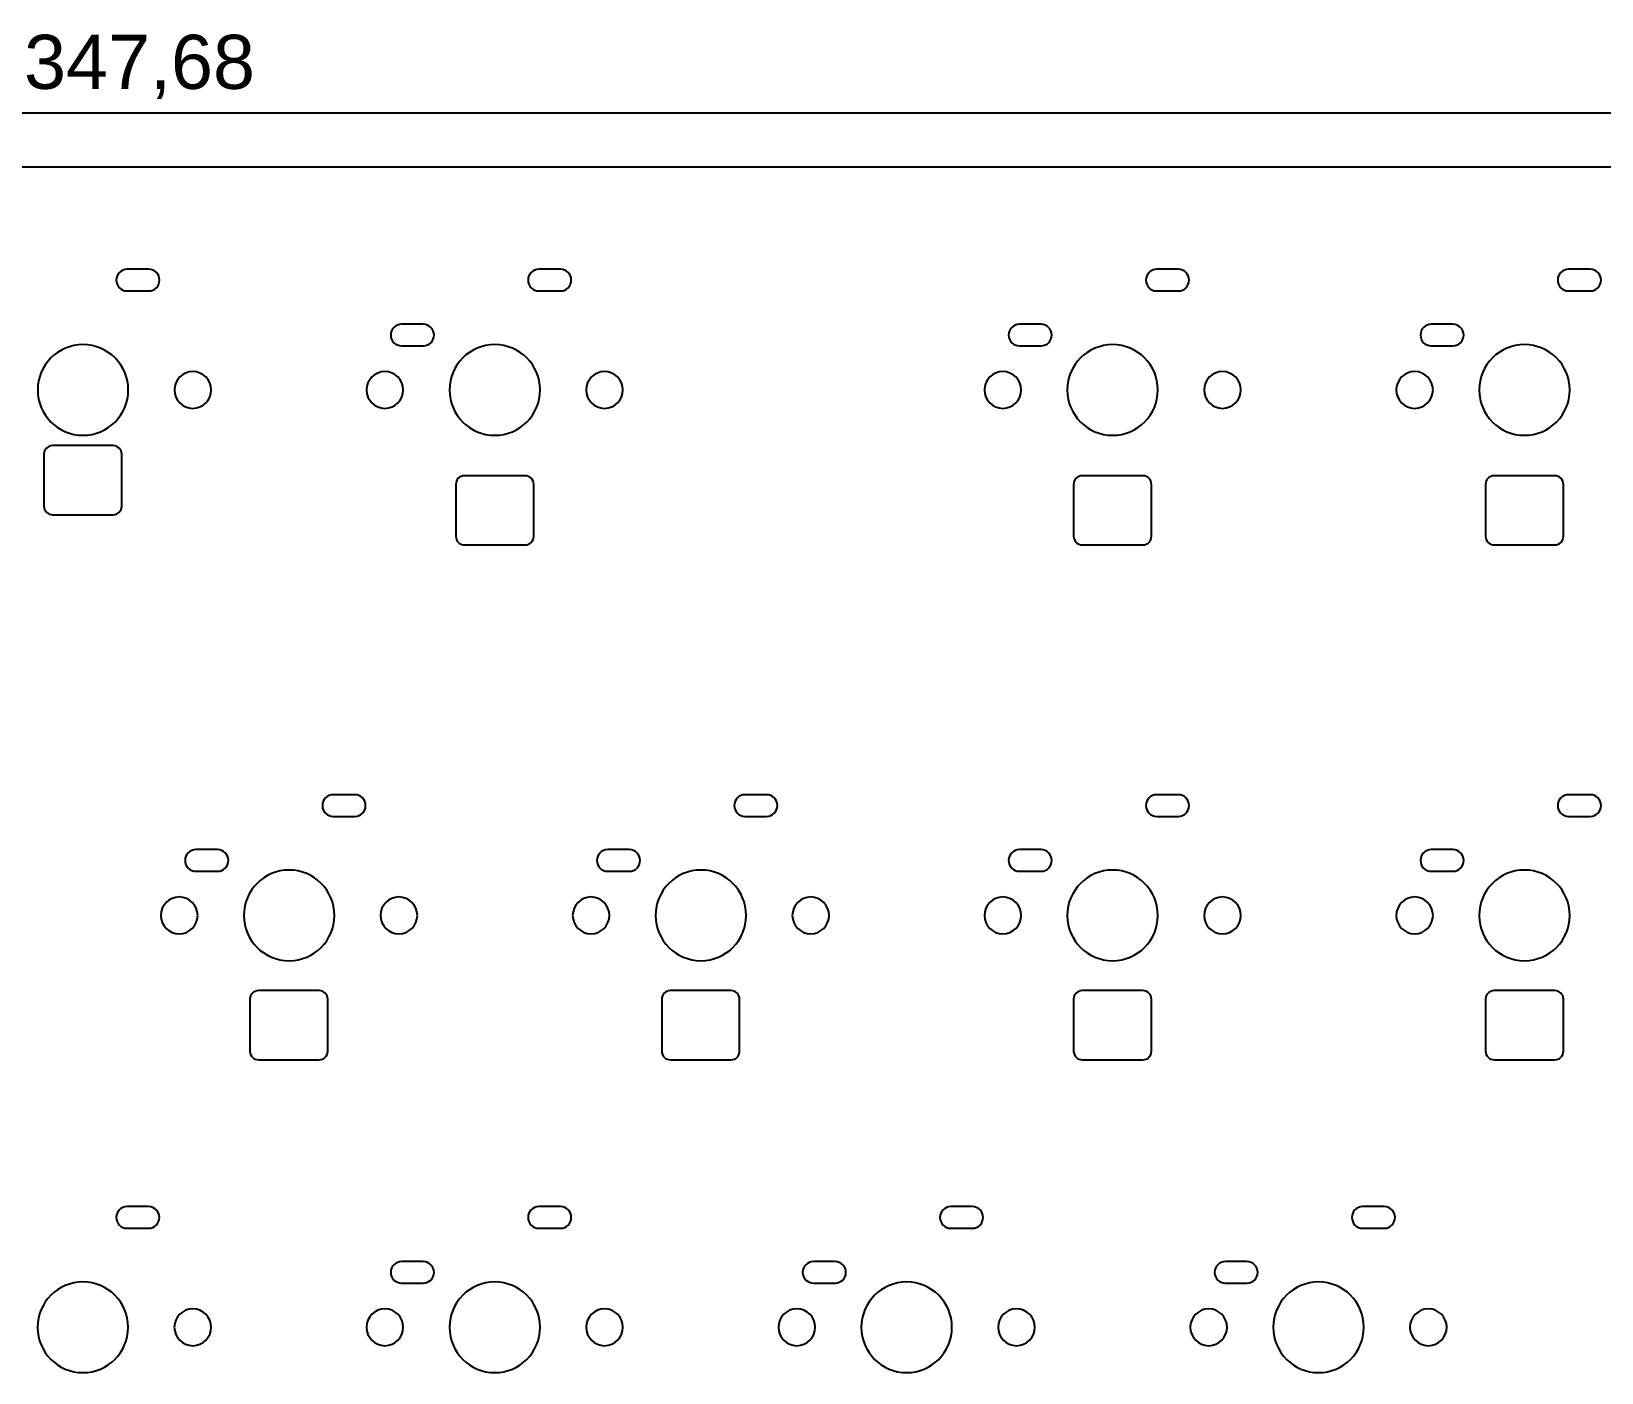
# Model space of a CAD drawing. Header units: millimetres. Extents: x -10 to 348, y -1 to 127.
# Drawn here: x 169.1 to 241.7, y 64.6 to 126.6 of the extents above; entities that cross this region are included whole.
import ezdxf

# ---------------------------------------------------------------- set-up
doc = ezdxf.new("R2010")
doc.units = ezdxf.units.MM
doc.layers.add('Board Outline Layer', color=6, linetype='Continuous', true_color=0xff00ff)
doc.layers.add('IXPE', color=7, linetype='Continuous', true_color=0x9069e9)
doc.styles.get("Standard").update_dxf_attribs({"font": 'arial.ttf'})
doc.dimstyles.new('ISO-25', dxfattribs={"dimtxt": 2.5, "dimasz": 2.5, "dimexe": 1.25, "dimexo": 0.625, "dimtad": 1, "dimtxsty": 'Standard', "dimcen": 2.5, "dimadec": 0, "dimazin": 0, "dimtfac": 1, "dimtmove": 0, "dimatfit": 3, "dimfxl": 1, "dimarcsym": 0})

# ---------------------------------------------------------------- blocks, each defined once
blk = doc.blocks.new('*D1')
at = {"color": 0, "lineweight": -2, "transparency": 16777216}
for p, q in [((0.23, 119.47), (0.23, 124.089)), ((347.907, 119.47), (347.907, 124.089)), ((2.73, 122.839), (345.407, 122.839))]:
    blk.add_line(p, q, dxfattribs=at)
at = {"color": 0, "transparency": 16777216}
for points in [[(2.73, 123.256), (2.73, 122.423), (0.23, 122.839)], [(345.407, 123.256), (345.407, 122.423), (347.907, 122.839)]]:
    blk.add_solid(points, dxfattribs=at)
at = {"layer": 'Defpoints', "color": 0, "transparency": 16777216}
for p in [(347.907, 122.839), (0.23, 118.845), (347.907, 118.845)]:
    blk.add_point(p, dxfattribs=at)
at = {"color": 0, "transparency": 16777216, "insert": (174.069, 124.967), "char_height": 2.5, "attachment_point": 5}
blk.add_mtext('347,68', dxfattribs=at)

msp = doc.modelspace()

# ---------------------------------------------------------------- linework, layer by layer
at = {"layer": 'Board Outline Layer'}
msp.add_line((1.73, 120.345), (346.407, 120.345), dxfattribs=at)
at = {"layer": 'IXPE'}
for p, q in [((174.495, 115.605), (173.495, 115.605)), ((174.495, 115.605), (173.495, 115.605)), ((193.54, 115.605), (192.54, 115.605)), ((193.54, 115.605), (192.54, 115.605)), ((222.115, 115.605), (221.115, 115.605)), ((222.115, 115.605), (221.115, 115.605)), ((241.165, 115.605), (240.165, 115.605)), ((241.165, 115.605), (240.165, 115.605)), ((172.995, 115.105), (172.995, 115.105)), ((172.995, 115.105), (172.995, 115.105)), ((174.995, 115.105), (174.995, 115.105)), ((174.995, 115.105), (174.995, 115.105)), ((192.04, 115.105), (192.04, 115.105)), ((192.04, 115.105), (192.04, 115.105)), ((194.04, 115.105), (194.04, 115.105)), ((194.04, 115.105), (194.04, 115.105)), ((220.615, 115.105), (220.615, 115.105)), ((220.615, 115.105), (220.615, 115.105)), ((222.615, 115.105), (222.615, 115.105)), ((222.615, 115.105), (222.615, 115.105)), ((239.665, 115.105), (239.665, 115.105)), ((239.665, 115.105), (239.665, 115.105)), ((241.665, 115.105), (241.665, 115.105)), ((241.665, 115.105), (241.665, 115.105)), ((173.495, 114.605), (174.495, 114.605)), ((173.495, 114.605), (174.495, 114.605)), ((192.54, 114.605), (193.54, 114.605)), ((192.54, 114.605), (193.54, 114.605)), ((221.115, 114.605), (222.115, 114.605)), ((221.115, 114.605), (222.115, 114.605)), ((240.165, 114.605), (241.165, 114.605)), ((240.165, 114.605), (241.165, 114.605)), ((187.19, 113.065), (186.19, 113.065)), ((187.19, 113.065), (186.19, 113.065)), ((215.765, 113.065), (214.765, 113.065)), ((215.765, 113.065), (214.765, 113.065)), ((234.815, 113.065), (233.815, 113.065)), ((234.815, 113.065), (233.815, 113.065)), ((185.69, 112.565), (185.69, 112.565)), ((185.69, 112.565), (185.69, 112.565)), ((186.19, 112.065), (187.19, 112.065)), ((186.19, 112.065), (187.19, 112.065)), ((187.69, 112.565), (187.69, 112.565)), ((187.69, 112.565), (187.69, 112.565)), ((214.265, 112.565), (214.265, 112.565)), ((214.265, 112.565), (214.265, 112.565)), ((214.765, 112.065), (215.765, 112.065)), ((214.765, 112.065), (215.765, 112.065)), ((216.265, 112.565), (216.265, 112.565)), ((216.265, 112.565), (216.265, 112.565)), ((233.315, 112.565), (233.315, 112.565)), ((233.315, 112.565), (233.315, 112.565)), ((233.815, 112.065), (234.815, 112.065)), ((233.815, 112.065), (234.815, 112.065)), ((235.315, 112.565), (235.315, 112.565)), ((235.315, 112.565), (235.315, 112.565)), ((169.65, 107.055), (169.65, 107.055)), ((169.65, 107.055), (169.65, 104.655)), ((169.65, 107.055), (169.65, 107.055)), ((169.65, 107.055), (169.65, 104.655)), ((172.85, 107.455), (170.05, 107.455)), ((172.85, 107.455), (170.05, 107.455)), ((172.85, 107.455), (172.85, 107.455)), ((172.85, 107.455), (172.85, 107.455)), ((173.25, 104.654), (173.25, 107.055)), ((173.25, 104.654), (173.25, 107.055)), ((191.9, 106.058), (189.1, 106.058)), ((191.9, 106.058), (189.1, 106.058)), ((191.9, 106.058), (191.9, 106.058)), ((191.9, 106.058), (191.9, 106.058)), ((220.475, 106.058), (217.675, 106.058)), ((220.475, 106.058), (217.675, 106.058)), ((220.475, 106.058), (220.475, 106.058)), ((220.475, 106.058), (220.475, 106.058)), ((239.525, 106.058), (236.725, 106.058)), ((239.525, 106.058), (236.725, 106.058)), ((239.525, 106.058), (239.525, 106.058)), ((239.525, 106.058), (239.525, 106.058)), ((188.7, 105.658), (188.7, 105.658)), ((188.7, 105.658), (188.7, 103.258)), ((188.7, 105.658), (188.7, 105.658)), ((188.7, 105.658), (188.7, 103.258)), ((192.3, 103.257), (192.3, 105.658)), ((192.3, 103.257), (192.3, 105.658)), ((217.275, 105.658), (217.275, 105.658)), ((217.275, 105.658), (217.275, 103.258)), ((217.275, 105.658), (217.275, 105.658)), ((217.275, 105.658), (217.275, 103.258)), ((220.875, 103.257), (220.875, 105.658)), ((220.875, 103.257), (220.875, 105.658)), ((236.325, 105.658), (236.325, 105.658)), ((236.325, 105.658), (236.325, 103.258)), ((236.325, 105.658), (236.325, 105.658)), ((236.325, 105.658), (236.325, 103.258)), ((239.925, 103.257), (239.925, 105.658)), ((239.925, 103.257), (239.925, 105.658)), ((170.05, 104.255), (172.85, 104.255)), ((170.05, 104.255), (172.85, 104.255)), ((172.85, 104.255), (172.85, 104.254)), ((172.85, 104.255), (172.85, 104.254)), ((189.1, 102.858), (191.9, 102.858)), ((189.1, 102.858), (191.9, 102.858)), ((191.9, 102.858), (191.9, 102.857)), ((191.9, 102.858), (191.9, 102.857)), ((217.675, 102.858), (220.475, 102.858)), ((217.675, 102.858), (220.475, 102.858)), ((220.475, 102.858), (220.475, 102.857)), ((220.475, 102.858), (220.475, 102.857)), ((236.725, 102.858), (239.525, 102.858)), ((236.725, 102.858), (239.525, 102.858)), ((239.525, 102.858), (239.525, 102.857)), ((239.525, 102.858), (239.525, 102.857)), ((182.528, 90.805), (182.528, 90.805)), ((182.528, 90.805), (182.528, 90.805)), ((184.028, 91.305), (183.028, 91.305)), ((184.028, 91.305), (183.028, 91.305)), ((184.528, 90.805), (184.528, 90.805)), ((184.528, 90.805), (184.528, 90.805)), ((201.573, 90.805), (201.573, 90.805)), ((201.573, 90.805), (201.573, 90.805)), ((203.073, 91.305), (202.073, 91.305)), ((203.073, 91.305), (202.073, 91.305)), ((203.573, 90.805), (203.573, 90.805)), ((203.573, 90.805), (203.573, 90.805)), ((220.615, 90.805), (220.615, 90.805)), ((220.615, 90.805), (220.615, 90.805)), ((222.115, 91.305), (221.115, 91.305)), ((222.115, 91.305), (221.115, 91.305)), ((222.615, 90.805), (222.615, 90.805)), ((222.615, 90.805), (222.615, 90.805)), ((239.665, 90.805), (239.665, 90.805)), ((239.665, 90.805), (239.665, 90.805)), ((241.165, 91.305), (240.165, 91.305)), ((241.165, 91.305), (240.165, 91.305)), ((241.665, 90.805), (241.665, 90.805)), ((241.665, 90.805), (241.665, 90.805)), ((183.028, 90.305), (184.028, 90.305)), ((183.028, 90.305), (184.028, 90.305)), ((202.073, 90.305), (203.073, 90.305)), ((202.073, 90.305), (203.073, 90.305)), ((221.115, 90.305), (222.115, 90.305)), ((221.115, 90.305), (222.115, 90.305)), ((240.165, 90.305), (241.165, 90.305)), ((240.165, 90.305), (241.165, 90.305)), ((177.678, 88.765), (176.678, 88.765)), ((177.678, 88.765), (176.678, 88.765)), ((196.723, 88.765), (195.723, 88.765)), ((196.723, 88.765), (195.723, 88.765)), ((215.765, 88.765), (214.765, 88.765)), ((215.765, 88.765), (214.765, 88.765)), ((234.815, 88.765), (233.815, 88.765)), ((234.815, 88.765), (233.815, 88.765)), ((176.178, 88.265), (176.178, 88.265)), ((176.178, 88.265), (176.178, 88.265)), ((178.178, 88.265), (178.178, 88.265)), ((178.178, 88.265), (178.178, 88.265)), ((195.223, 88.265), (195.223, 88.265)), ((195.223, 88.265), (195.223, 88.265)), ((197.223, 88.265), (197.223, 88.265)), ((197.223, 88.265), (197.223, 88.265)), ((214.265, 88.265), (214.265, 88.265)), ((214.265, 88.265), (214.265, 88.265)), ((216.265, 88.265), (216.265, 88.265)), ((216.265, 88.265), (216.265, 88.265)), ((233.315, 88.265), (233.315, 88.265)), ((233.315, 88.265), (233.315, 88.265)), ((235.315, 88.265), (235.315, 88.265)), ((235.315, 88.265), (235.315, 88.265)), ((176.678, 87.765), (177.678, 87.765)), ((176.678, 87.765), (177.678, 87.765)), ((195.723, 87.765), (196.723, 87.765)), ((195.723, 87.765), (196.723, 87.765)), ((214.765, 87.765), (215.765, 87.765)), ((214.765, 87.765), (215.765, 87.765)), ((233.815, 87.765), (234.815, 87.765)), ((233.815, 87.765), (234.815, 87.765)), ((182.375, 82.245), (179.575, 82.245)), ((182.375, 82.245), (179.575, 82.245)), ((182.375, 82.245), (182.375, 82.245)), ((182.375, 82.245), (182.375, 82.245)), ((201.425, 82.245), (198.625, 82.245)), ((201.425, 82.245), (198.625, 82.245)), ((201.425, 82.245), (201.425, 82.245)), ((201.425, 82.245), (201.425, 82.245)), ((220.475, 82.245), (217.675, 82.245)), ((220.475, 82.245), (217.675, 82.245)), ((220.475, 82.245), (220.475, 82.245)), ((220.475, 82.245), (220.475, 82.245)), ((239.525, 82.245), (236.725, 82.245)), ((239.525, 82.245), (236.725, 82.245)), ((239.525, 82.245), (239.525, 82.245)), ((239.525, 82.245), (239.525, 82.245)), ((179.175, 81.846), (179.175, 81.845)), ((179.175, 81.846), (179.175, 81.845)), ((179.175, 81.845), (179.175, 79.445)), ((179.175, 81.845), (179.175, 79.445)), ((182.775, 79.445), (182.775, 81.845)), ((182.775, 79.445), (182.775, 81.845)), ((198.225, 81.846), (198.225, 81.845)), ((198.225, 81.846), (198.225, 81.845)), ((198.225, 81.845), (198.225, 79.445)), ((198.225, 81.845), (198.225, 79.445)), ((201.825, 79.445), (201.825, 81.845)), ((201.825, 79.445), (201.825, 81.845)), ((217.275, 81.846), (217.275, 81.845)), ((217.275, 81.846), (217.275, 81.845)), ((217.275, 81.845), (217.275, 79.445)), ((217.275, 81.845), (217.275, 79.445)), ((220.875, 79.445), (220.875, 81.845)), ((220.875, 79.445), (220.875, 81.845)), ((236.325, 81.846), (236.325, 81.845)), ((236.325, 81.846), (236.325, 81.845)), ((236.325, 81.845), (236.325, 79.445)), ((236.325, 81.845), (236.325, 79.445)), ((239.925, 79.445), (239.925, 81.845)), ((239.925, 79.445), (239.925, 81.845)), ((179.575, 79.045), (182.375, 79.045)), ((179.575, 79.045), (182.375, 79.045)), ((182.375, 79.045), (182.375, 79.045)), ((182.375, 79.045), (182.375, 79.045)), ((198.625, 79.045), (201.425, 79.045)), ((198.625, 79.045), (201.425, 79.045)), ((201.425, 79.045), (201.425, 79.045)), ((201.425, 79.045), (201.425, 79.045)), ((217.675, 79.045), (220.475, 79.045)), ((217.675, 79.045), (220.475, 79.045)), ((220.475, 79.045), (220.475, 79.045)), ((220.475, 79.045), (220.475, 79.045)), ((236.725, 79.045), (239.525, 79.045)), ((236.725, 79.045), (239.525, 79.045)), ((239.525, 79.045), (239.525, 79.045)), ((239.525, 79.045), (239.525, 79.045)), ((174.49, 72.255), (173.49, 72.255)), ((174.49, 72.255), (173.49, 72.255)), ((193.54, 72.255), (192.54, 72.255)), ((193.54, 72.255), (192.54, 72.255)), ((212.59, 72.255), (211.59, 72.255)), ((212.59, 72.255), (211.59, 72.255)), ((231.64, 72.255), (230.64, 72.255)), ((231.64, 72.255), (230.64, 72.255)), ((172.99, 71.755), (172.99, 71.755)), ((172.99, 71.755), (172.99, 71.755)), ((173.49, 71.255), (174.49, 71.255)), ((173.49, 71.255), (174.49, 71.255)), ((174.99, 71.755), (174.99, 71.755)), ((174.99, 71.755), (174.99, 71.755)), ((192.04, 71.755), (192.04, 71.755)), ((192.04, 71.755), (192.04, 71.755)), ((192.54, 71.255), (193.54, 71.255)), ((192.54, 71.255), (193.54, 71.255)), ((194.04, 71.755), (194.04, 71.755)), ((194.04, 71.755), (194.04, 71.755)), ((211.09, 71.755), (211.09, 71.755)), ((211.09, 71.755), (211.09, 71.755)), ((211.59, 71.255), (212.59, 71.255)), ((211.59, 71.255), (212.59, 71.255)), ((213.09, 71.755), (213.09, 71.755)), ((213.09, 71.755), (213.09, 71.755)), ((230.14, 71.755), (230.14, 71.755)), ((230.14, 71.755), (230.14, 71.755)), ((230.64, 71.255), (231.64, 71.255)), ((230.64, 71.255), (231.64, 71.255)), ((232.14, 71.755), (232.14, 71.755)), ((232.14, 71.755), (232.14, 71.755)), ((185.69, 69.215), (185.69, 69.215)), ((185.69, 69.215), (185.69, 69.215)), ((187.19, 69.715), (186.19, 69.715)), ((187.19, 69.715), (186.19, 69.715)), ((187.69, 69.215), (187.69, 69.215)), ((187.69, 69.215), (187.69, 69.215)), ((204.74, 69.215), (204.74, 69.215)), ((204.74, 69.215), (204.74, 69.215)), ((206.24, 69.715), (205.24, 69.715)), ((206.24, 69.715), (205.24, 69.715)), ((206.74, 69.215), (206.74, 69.215)), ((206.74, 69.215), (206.74, 69.215)), ((223.79, 69.215), (223.79, 69.215)), ((223.79, 69.215), (223.79, 69.215)), ((225.29, 69.715), (224.29, 69.715)), ((225.29, 69.715), (224.29, 69.715)), ((225.79, 69.215), (225.79, 69.215)), ((225.79, 69.215), (225.79, 69.215)), ((186.19, 68.715), (187.19, 68.715)), ((186.19, 68.715), (187.19, 68.715)), ((205.24, 68.715), (206.24, 68.715)), ((205.24, 68.715), (206.24, 68.715)), ((224.29, 68.715), (225.29, 68.715)), ((224.29, 68.715), (225.29, 68.715))]:
    msp.add_line(p, q, dxfattribs=at)
for centre, radius, start, end in [((173.495, 115.105), 0.5, 90, 180), ((173.495, 115.105), 0.5, 90, 180), ((174.495, 115.105), 0.5, 360, 90), ((174.495, 115.105), 0.5, 360, 90), ((192.54, 115.105), 0.5, 90, 180), ((192.54, 115.105), 0.5, 90, 180), ((193.54, 115.105), 0.5, 0, 90), ((193.54, 115.105), 0.5, 0, 90), ((221.115, 115.105), 0.5, 90, 180), ((221.115, 115.105), 0.5, 90, 180), ((222.115, 115.105), 0.5, 360, 90), ((222.115, 115.105), 0.5, 360, 90), ((240.165, 115.105), 0.5, 90, 180), ((240.165, 115.105), 0.5, 90, 180), ((241.165, 115.105), 0.5, 0, 90), ((241.165, 115.105), 0.5, 0, 90), ((173.495, 115.105), 0.5, 180, 270), ((173.495, 115.105), 0.5, 180, 270), ((174.495, 115.105), 0.5, 270, 0), ((174.495, 115.105), 0.5, 270, 0), ((192.54, 115.105), 0.5, 180, 270), ((192.54, 115.105), 0.5, 180, 270), ((193.54, 115.105), 0.5, 270, 0), ((193.54, 115.105), 0.5, 270, 0), ((221.115, 115.105), 0.5, 180, 270), ((221.115, 115.105), 0.5, 180, 270), ((222.115, 115.105), 0.5, 270, 0), ((222.115, 115.105), 0.5, 270, 0), ((240.165, 115.105), 0.5, 180, 270), ((240.165, 115.105), 0.5, 180, 270), ((241.165, 115.105), 0.5, 270, 0), ((241.165, 115.105), 0.5, 270, 0), ((186.19, 112.565), 0.5, 90, 180), ((186.19, 112.565), 0.5, 90, 180), ((187.19, 112.565), 0.5, 360, 90), ((187.19, 112.565), 0.5, 360, 90), ((214.765, 112.565), 0.5, 90, 180), ((214.765, 112.565), 0.5, 90, 180), ((215.765, 112.565), 0.5, 0, 90), ((215.765, 112.565), 0.5, 0, 90), ((233.815, 112.565), 0.5, 90, 180), ((233.815, 112.565), 0.5, 90, 180), ((234.815, 112.565), 0.5, 0, 90), ((234.815, 112.565), 0.5, 0, 90), ((171.455, 110.025), 2.096, 0, 180), ((171.455, 110.025), 2.096, 0, 180), ((186.19, 112.565), 0.5, 180, 270), ((186.19, 112.565), 0.5, 180, 270), ((187.19, 112.565), 0.5, 270, 0), ((187.19, 112.565), 0.5, 270, 0), ((190.5, 110.025), 2.096, 0, 180), ((190.5, 110.025), 2.096, 0, 180), ((214.765, 112.565), 0.5, 180, 270), ((214.765, 112.565), 0.5, 180, 270), ((215.765, 112.565), 0.5, 270, 0), ((215.765, 112.565), 0.5, 270, 0), ((219.075, 110.025), 2.096, 0, 180), ((219.075, 110.025), 2.096, 0, 180), ((233.815, 112.565), 0.5, 180, 270), ((233.815, 112.565), 0.5, 180, 270), ((234.815, 112.565), 0.5, 270, 0), ((234.815, 112.565), 0.5, 270, 0), ((238.125, 110.025), 2.096, 0, 180), ((238.125, 110.025), 2.096, 0, 180), ((176.535, 110.025), 0.851, 0, 180), ((176.535, 110.025), 0.851, 0, 180), ((185.42, 110.025), 0.851, 0, 180), ((185.42, 110.025), 0.851, 0, 180), ((195.58, 110.025), 0.851, 0, 180), ((195.58, 110.025), 0.851, 0, 180), ((213.995, 110.025), 0.851, 0, 180), ((213.995, 110.025), 0.851, 0, 180), ((224.155, 110.025), 0.851, 0, 180), ((224.155, 110.025), 0.851, 0, 180), ((233.045, 110.025), 0.851, 0, 180), ((233.045, 110.025), 0.851, 0, 180), ((171.455, 110.025), 2.096, 180, 0), ((171.455, 110.025), 2.096, 180, 0), ((176.535, 110.025), 0.851, 180, 0), ((176.535, 110.025), 0.851, 180, 0), ((185.42, 110.025), 0.851, 180, 0), ((185.42, 110.025), 0.851, 180, 0), ((190.5, 110.025), 2.096, 180, 0), ((190.5, 110.025), 2.096, 180, 0), ((195.58, 110.025), 0.851, 180, 0), ((195.58, 110.025), 0.851, 180, 0), ((213.995, 110.025), 0.851, 180, 0), ((213.995, 110.025), 0.851, 180, 0), ((219.075, 110.025), 2.096, 180, 0), ((219.075, 110.025), 2.096, 180, 0), ((224.155, 110.025), 0.851, 180, 0), ((224.155, 110.025), 0.851, 180, 0), ((233.045, 110.025), 0.851, 180, 0), ((233.045, 110.025), 0.851, 180, 0), ((238.125, 110.025), 2.096, 180, 0), ((238.125, 110.025), 2.096, 180, 0), ((170.05, 107.055), 0.4, 90.90597, 179.98897), ((170.05, 107.055), 0.4, 90.90597, 179.98897), ((169.253, 107.055), 0.397, 359.9945, 0.0055), ((169.253, 107.055), 0.397, 359.9945, 0.0055), ((170.038, 107.055), 0.4, 88.16665, 89.07265), ((170.038, 107.055), 0.4, 88.16665, 89.07265), ((172.85, 107.055), 0.4, 0.00018, 89.99618), ((172.85, 107.055), 0.4, 0.00018, 89.99618), ((189.1, 105.658), 0.4, 90.90597, 179.98897), ((189.1, 105.658), 0.4, 90.90597, 179.98897), ((189.088, 105.658), 0.4, 88.16665, 89.07265), ((189.088, 105.658), 0.4, 88.16665, 89.07265), ((191.9, 105.658), 0.4, 0.00018, 89.99618), ((191.9, 105.658), 0.4, 0.00018, 89.99618), ((217.675, 105.658), 0.4, 90.90597, 179.98897), ((217.675, 105.658), 0.4, 90.90597, 179.98897), ((217.662, 105.658), 0.4, 88.16665, 89.07265), ((217.662, 105.658), 0.4, 88.16665, 89.07265), ((220.475, 105.658), 0.4, 0.00018, 89.99618), ((220.475, 105.658), 0.4, 0.00018, 89.99618), ((236.725, 105.658), 0.4, 90.90597, 179.98897), ((236.725, 105.658), 0.4, 90.90597, 179.98897), ((236.712, 105.658), 0.4, 88.16665, 89.07265), ((236.712, 105.658), 0.4, 88.16665, 89.07265), ((239.525, 105.658), 0.4, 0.00018, 89.99618), ((239.525, 105.658), 0.4, 0.00018, 89.99618), ((188.303, 105.658), 0.397, 359.9945, 0.0055), ((188.303, 105.658), 0.397, 359.9945, 0.0055), ((216.878, 105.658), 0.397, 359.9945, 0.0055), ((216.878, 105.658), 0.397, 359.9945, 0.0055), ((235.928, 105.658), 0.397, 359.9945, 0.0055), ((235.928, 105.658), 0.397, 359.9945, 0.0055), ((170.05, 104.655), 0.4, 180.00382, 269.99982), ((170.05, 104.655), 0.4, 180.00382, 269.99982), ((172.85, 104.654), 0.4, 270.00382, 359.99982), ((172.85, 104.654), 0.4, 270.00382, 359.99982), ((189.1, 103.258), 0.4, 180.00382, 269.99982), ((189.1, 103.258), 0.4, 180.00382, 269.99982), ((191.9, 103.257), 0.4, 270.00382, 359.99982), ((191.9, 103.257), 0.4, 270.00382, 359.99982), ((217.675, 103.258), 0.4, 180.00382, 269.99982), ((217.675, 103.258), 0.4, 180.00382, 269.99982), ((220.475, 103.257), 0.4, 270.00382, 359.99982), ((220.475, 103.257), 0.4, 270.00382, 359.99982), ((236.725, 103.258), 0.4, 180.00382, 269.99982), ((236.725, 103.258), 0.4, 180.00382, 269.99982), ((239.525, 103.257), 0.4, 270.00382, 359.99982), ((239.525, 103.257), 0.4, 270.00382, 359.99982), ((183.028, 90.805), 0.5, 90, 180), ((183.028, 90.805), 0.5, 90, 180), ((183.028, 90.805), 0.5, 180, 270), ((183.028, 90.805), 0.5, 180, 270), ((184.028, 90.805), 0.5, 0, 90), ((184.028, 90.805), 0.5, 0, 90), ((184.028, 90.805), 0.5, 270, 0), ((184.028, 90.805), 0.5, 270, 0), ((202.073, 90.805), 0.5, 90, 180), ((202.073, 90.805), 0.5, 90, 180), ((202.073, 90.805), 0.5, 180, 270), ((202.073, 90.805), 0.5, 180, 270), ((203.073, 90.805), 0.5, 0, 90), ((203.073, 90.805), 0.5, 0, 90), ((203.073, 90.805), 0.5, 270, 0), ((203.073, 90.805), 0.5, 270, 0), ((221.115, 90.805), 0.5, 90, 180), ((221.115, 90.805), 0.5, 90, 180), ((221.115, 90.805), 0.5, 180, 270), ((221.115, 90.805), 0.5, 180, 270), ((222.115, 90.805), 0.5, 0, 90), ((222.115, 90.805), 0.5, 0, 90), ((222.115, 90.805), 0.5, 270, 0), ((222.115, 90.805), 0.5, 270, 0), ((240.165, 90.805), 0.5, 90, 180), ((240.165, 90.805), 0.5, 90, 180), ((240.165, 90.805), 0.5, 180, 270), ((240.165, 90.805), 0.5, 180, 270), ((241.165, 90.805), 0.5, 0, 90), ((241.165, 90.805), 0.5, 0, 90), ((241.165, 90.805), 0.5, 270, 0), ((241.165, 90.805), 0.5, 270, 0), ((176.678, 88.265), 0.5, 90, 180), ((176.678, 88.265), 0.5, 90, 180), ((177.678, 88.265), 0.5, 360, 90), ((177.678, 88.265), 0.5, 360, 90), ((195.723, 88.265), 0.5, 90, 180), ((195.723, 88.265), 0.5, 90, 180), ((196.723, 88.265), 0.5, 360, 90), ((196.723, 88.265), 0.5, 360, 90), ((214.765, 88.265), 0.5, 90, 180), ((214.765, 88.265), 0.5, 90, 180), ((215.765, 88.265), 0.5, 360, 90), ((215.765, 88.265), 0.5, 360, 90), ((233.815, 88.265), 0.5, 90, 180), ((233.815, 88.265), 0.5, 90, 180), ((234.815, 88.265), 0.5, 360, 90), ((234.815, 88.265), 0.5, 360, 90), ((176.678, 88.265), 0.5, 180, 270), ((176.678, 88.265), 0.5, 180, 270), ((177.678, 88.265), 0.5, 270, 0), ((177.678, 88.265), 0.5, 270, 0), ((195.723, 88.265), 0.5, 180, 270), ((195.723, 88.265), 0.5, 180, 270), ((196.723, 88.265), 0.5, 270, 0), ((196.723, 88.265), 0.5, 270, 0), ((214.765, 88.265), 0.5, 180, 270), ((214.765, 88.265), 0.5, 180, 270), ((215.765, 88.265), 0.5, 270, 0), ((215.765, 88.265), 0.5, 270, 0), ((233.815, 88.265), 0.5, 180, 270), ((233.815, 88.265), 0.5, 180, 270), ((234.815, 88.265), 0.5, 270, 0), ((234.815, 88.265), 0.5, 270, 0), ((180.988, 85.725), 2.096, 0, 180), ((180.988, 85.725), 2.096, 0, 180), ((200.033, 85.725), 2.096, 0, 180), ((200.033, 85.725), 2.096, 0, 180), ((219.075, 85.725), 2.096, 0, 180), ((219.075, 85.725), 2.096, 0, 180), ((238.125, 85.725), 2.096, 0, 180), ((238.125, 85.725), 2.096, 0, 180), ((175.908, 85.725), 0.851, 0, 180), ((175.908, 85.725), 0.851, 0, 180), ((186.068, 85.725), 0.851, 0, 180), ((186.068, 85.725), 0.851, 0, 180), ((194.953, 85.725), 0.851, 0, 180), ((194.953, 85.725), 0.851, 0, 180), ((205.113, 85.725), 0.851, 0, 180), ((205.113, 85.725), 0.851, 0, 180), ((213.995, 85.725), 0.851, 0, 180), ((213.995, 85.725), 0.851, 0, 180), ((224.155, 85.725), 0.851, 0, 180), ((224.155, 85.725), 0.851, 0, 180), ((233.045, 85.725), 0.851, 0, 180), ((233.045, 85.725), 0.851, 0, 180), ((175.908, 85.725), 0.851, 180, 0), ((175.908, 85.725), 0.851, 180, 0), ((180.988, 85.725), 2.096, 180, 0), ((180.988, 85.725), 2.096, 180, 0), ((186.068, 85.725), 0.851, 180, 0), ((186.068, 85.725), 0.851, 180, 0), ((194.953, 85.725), 0.851, 180, 0), ((194.953, 85.725), 0.851, 180, 0), ((200.033, 85.725), 2.096, 180, 0), ((200.033, 85.725), 2.096, 180, 0), ((205.113, 85.725), 0.851, 180, 0), ((205.113, 85.725), 0.851, 180, 0), ((213.995, 85.725), 0.851, 180, 0), ((213.995, 85.725), 0.851, 180, 0), ((219.075, 85.725), 2.096, 180, 0), ((219.075, 85.725), 2.096, 180, 0), ((224.155, 85.725), 0.851, 180, 0), ((224.155, 85.725), 0.851, 180, 0), ((233.045, 85.725), 0.851, 180, 0), ((233.045, 85.725), 0.851, 180, 0), ((238.125, 85.725), 2.096, 180, 0), ((238.125, 85.725), 2.096, 180, 0), ((179.575, 81.845), 0.4, 90.90597, 179.98897), ((179.575, 81.845), 0.4, 90.90597, 179.98897), ((179.563, 81.845), 0.4, 88.16665, 89.07265), ((179.563, 81.845), 0.4, 88.16665, 89.07265), ((182.375, 81.845), 0.4, 0.00018, 89.99618), ((182.375, 81.845), 0.4, 0.00018, 89.99618), ((198.625, 81.845), 0.4, 90.90597, 179.98897), ((198.625, 81.845), 0.4, 90.90597, 179.98897), ((198.613, 81.845), 0.4, 88.16665, 89.07265), ((198.613, 81.845), 0.4, 88.16665, 89.07265), ((201.425, 81.845), 0.4, 0.00018, 89.99618), ((201.425, 81.845), 0.4, 0.00018, 89.99618), ((217.675, 81.845), 0.4, 90.90597, 179.98897), ((217.675, 81.845), 0.4, 90.90597, 179.98897), ((217.663, 81.845), 0.4, 88.16665, 89.07265), ((217.663, 81.845), 0.4, 88.16665, 89.07265), ((220.475, 81.845), 0.4, 0.00018, 89.99618), ((220.475, 81.845), 0.4, 0.00018, 89.99618), ((236.725, 81.845), 0.4, 90.90597, 179.98897), ((236.725, 81.845), 0.4, 90.90597, 179.98897), ((236.713, 81.845), 0.4, 88.16665, 89.07265), ((236.713, 81.845), 0.4, 88.16665, 89.07265), ((239.525, 81.845), 0.4, 0.00018, 89.99618), ((239.525, 81.845), 0.4, 0.00018, 89.99618), ((178.778, 81.846), 0.397, 359.9945, 0.0055), ((178.778, 81.846), 0.397, 359.9945, 0.0055), ((197.829, 81.846), 0.397, 359.9945, 0.0055), ((197.829, 81.846), 0.397, 359.9945, 0.0055), ((216.879, 81.846), 0.397, 359.9945, 0.0055), ((216.879, 81.846), 0.397, 359.9945, 0.0055), ((235.929, 81.846), 0.397, 359.9945, 0.0055), ((235.929, 81.846), 0.397, 359.9945, 0.0055), ((179.575, 79.445), 0.4, 180.00382, 269.99982), ((179.575, 79.445), 0.4, 180.00382, 269.99982), ((182.375, 79.445), 0.4, 270.00382, 359.99982), ((182.375, 79.445), 0.4, 270.00382, 359.99982), ((198.625, 79.445), 0.4, 180.00382, 269.99982), ((198.625, 79.445), 0.4, 180.00382, 269.99982), ((201.425, 79.445), 0.4, 270.00382, 359.99982), ((201.425, 79.445), 0.4, 270.00382, 359.99982), ((217.675, 79.445), 0.4, 180.00382, 269.99982), ((217.675, 79.445), 0.4, 180.00382, 269.99982), ((220.475, 79.445), 0.4, 270.00382, 359.99982), ((220.475, 79.445), 0.4, 270.00382, 359.99982), ((236.725, 79.445), 0.4, 180.00382, 269.99982), ((236.725, 79.445), 0.4, 180.00382, 269.99982), ((239.525, 79.445), 0.4, 270.00382, 359.99982), ((239.525, 79.445), 0.4, 270.00382, 359.99982), ((173.49, 71.755), 0.5, 90, 180), ((173.49, 71.755), 0.5, 90, 180), ((174.49, 71.755), 0.5, 0, 90), ((174.49, 71.755), 0.5, 0, 90), ((192.54, 71.755), 0.5, 90, 180), ((192.54, 71.755), 0.5, 90, 180), ((193.54, 71.755), 0.5, 0, 90), ((193.54, 71.755), 0.5, 0, 90), ((211.59, 71.755), 0.5, 90, 180), ((211.59, 71.755), 0.5, 90, 180), ((212.59, 71.755), 0.5, 0, 90), ((212.59, 71.755), 0.5, 0, 90), ((230.64, 71.755), 0.5, 90, 180), ((230.64, 71.755), 0.5, 90, 180), ((231.64, 71.755), 0.5, 360, 90), ((231.64, 71.755), 0.5, 360, 90), ((173.49, 71.755), 0.5, 180, 270), ((173.49, 71.755), 0.5, 180, 270), ((174.49, 71.755), 0.5, 270, 0), ((174.49, 71.755), 0.5, 270, 0), ((192.54, 71.755), 0.5, 180, 270), ((192.54, 71.755), 0.5, 180, 270), ((193.54, 71.755), 0.5, 270, 0), ((193.54, 71.755), 0.5, 270, 0), ((211.59, 71.755), 0.5, 180, 270), ((211.59, 71.755), 0.5, 180, 270), ((212.59, 71.755), 0.5, 270, 0), ((212.59, 71.755), 0.5, 270, 0), ((230.64, 71.755), 0.5, 180, 270), ((230.64, 71.755), 0.5, 180, 270), ((231.64, 71.755), 0.5, 270, 0), ((231.64, 71.755), 0.5, 270, 0), ((186.19, 69.215), 0.5, 90, 180), ((186.19, 69.215), 0.5, 90, 180), ((186.19, 69.215), 0.5, 180, 270), ((186.19, 69.215), 0.5, 180, 270), ((187.19, 69.215), 0.5, 360, 90), ((187.19, 69.215), 0.5, 360, 90), ((187.19, 69.215), 0.5, 270, 0), ((187.19, 69.215), 0.5, 270, 0), ((205.24, 69.215), 0.5, 90, 180), ((205.24, 69.215), 0.5, 90, 180), ((205.24, 69.215), 0.5, 180, 270), ((205.24, 69.215), 0.5, 180, 270), ((206.24, 69.215), 0.5, 0, 90), ((206.24, 69.215), 0.5, 0, 90), ((206.24, 69.215), 0.5, 270, 0), ((206.24, 69.215), 0.5, 270, 0), ((224.29, 69.215), 0.5, 90, 180), ((224.29, 69.215), 0.5, 90, 180), ((224.29, 69.215), 0.5, 180, 270), ((224.29, 69.215), 0.5, 180, 270), ((225.29, 69.215), 0.5, 0, 90), ((225.29, 69.215), 0.5, 0, 90), ((225.29, 69.215), 0.5, 270, 0), ((225.29, 69.215), 0.5, 270, 0), ((171.45, 66.675), 2.096, 0, 180), ((171.45, 66.675), 2.096, 0, 180), ((190.5, 66.675), 2.096, 0, 180), ((190.5, 66.675), 2.096, 0, 180), ((209.55, 66.675), 2.096, 0, 180), ((209.55, 66.675), 2.096, 0, 180), ((228.6, 66.675), 2.096, 0, 180), ((228.6, 66.675), 2.096, 0, 180), ((176.53, 66.675), 0.851, 0, 180), ((176.53, 66.675), 0.851, 0, 180), ((185.42, 66.675), 0.851, 0, 180), ((185.42, 66.675), 0.851, 0, 180), ((195.58, 66.675), 0.851, 0, 180), ((195.58, 66.675), 0.851, 0, 180), ((204.47, 66.675), 0.851, 0, 180), ((204.47, 66.675), 0.851, 0, 180), ((214.63, 66.675), 0.851, 0, 180), ((214.63, 66.675), 0.851, 0, 180), ((223.52, 66.675), 0.851, 0, 180), ((223.52, 66.675), 0.851, 0, 180), ((233.68, 66.675), 0.851, 0, 180), ((233.68, 66.675), 0.851, 0, 180), ((171.45, 66.675), 2.096, 180, 0), ((171.45, 66.675), 2.096, 180, 0), ((176.53, 66.675), 0.851, 180, 0), ((176.53, 66.675), 0.851, 180, 0), ((185.42, 66.675), 0.851, 180, 0), ((185.42, 66.675), 0.851, 180, 0), ((190.5, 66.675), 2.096, 180, 0), ((190.5, 66.675), 2.096, 180, 0), ((195.58, 66.675), 0.851, 180, 0), ((195.58, 66.675), 0.851, 180, 0), ((204.47, 66.675), 0.851, 180, 0), ((204.47, 66.675), 0.851, 180, 0), ((209.55, 66.675), 2.096, 180, 0), ((209.55, 66.675), 2.096, 180, 0), ((214.63, 66.675), 0.851, 180, 0), ((214.63, 66.675), 0.851, 180, 0), ((223.52, 66.675), 0.851, 180, 0), ((223.52, 66.675), 0.851, 180, 0), ((228.6, 66.675), 2.096, 180, 0), ((228.6, 66.675), 2.096, 180, 0), ((233.68, 66.675), 0.851, 180, 0), ((233.68, 66.675), 0.851, 180, 0)]:
    msp.add_arc(centre, radius, start, end, dxfattribs=at)

# ---------------------------------------------------------------- dimensions: what is measured, and where the dimension line sits
dim = msp.add_linear_dim(base=(347.907, 122.839), p1=(0.23, 118.845), p2=(347.907, 118.845), dimstyle='ISO-25')
dim.commit()
dim.dimension.update_dxf_attribs({"geometry": '*D1', "text_midpoint": (174.069, 124.967)})

doc.saveas('drawing.dxf')
